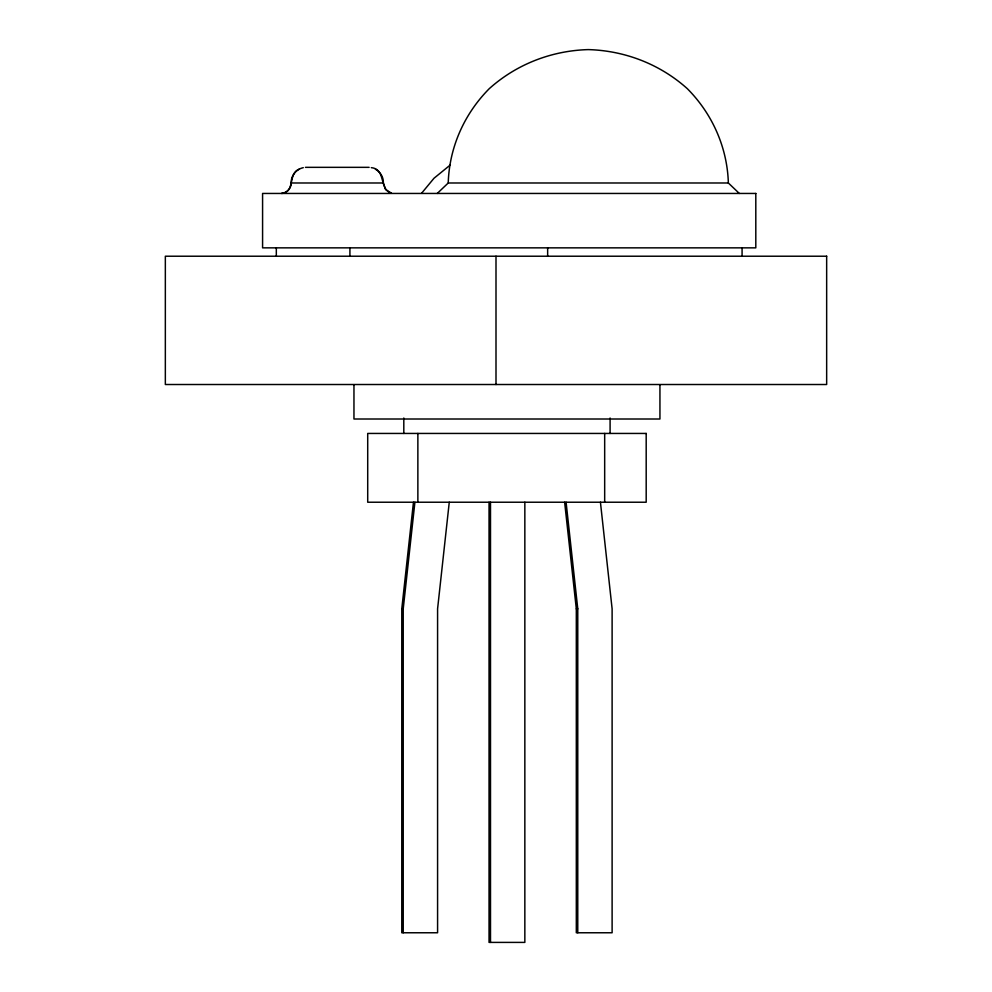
<?xml version="1.0" encoding="UTF-8"?>
<svg xmlns="http://www.w3.org/2000/svg" width="992" height="992" viewBox="0 0 992 992"><rect width="100%" height="100%" fill="white"/><g stroke="black" fill="none" stroke-linecap="round" stroke-linejoin="round"><path stroke-width="1.49" d="M291.226 182.999C290.743 175.77 296.323 169.148 303.279 167.66M449.264 502.225L437.584 608.828L437.584 932.765L401.785 932.765L401.785 608.828L413.466 502.225M403.223 932.765L403.223 608.828L414.904 502.225M437.249 193.452L448.235 182.987C449.289 147.411 464.244 113.882 489.254 88.672C516.534 64.182 551.713 50.629 588.293 49.6C624.873 50.629 660.04 64.182 687.32 88.672C712.343 113.882 727.285 147.411 728.351 182.987L739.325 193.452M421.637 193.192L434.012 178.238L450.318 164.957M299.212 169.148C287.63 173.513 295.604 192.25 281.616 193.428C286.8 192.932 291.4 188.306 291.152 182.987L383.42 182.987L385.516 189.497L391.505 193.204C378.783 189.67 386.322 169.136 371.293 167.66M305.437 167.338L369.123 167.338M448.235 182.987L728.351 182.987M401.785 608.828L403.223 608.828M564.634 502.225L576.315 608.828L577.766 608.828L577.766 932.765M375.36 169.148C380.32 171.889 383.681 177.258 383.346 182.999M600.433 502.225L612.114 608.828L612.114 932.765L576.315 932.765L576.315 608.828M566.085 502.225L577.766 608.828M742.078 247.851L742.078 256.221M659.94 385.032L659.94 419.008L353.958 419.008L353.958 385.032M610.092 418.004L610.092 433.442M604.674 433.442L604.674 502.225M547.646 247.851L547.646 256.221M524.842 502.225L524.842 942.4L489.044 942.4L489.044 502.225M496 256.221L496 384.512M490.494 502.225L490.494 942.4M417.868 433.442L417.868 502.225M403.806 418.004L403.806 433.442M349.916 247.851L349.916 256.221M276.322 247.851L276.322 256.221M755.805 193.452L262.582 193.452L262.582 247.851L755.805 247.851L755.805 193.452M826.658 256.221L165.342 256.221L165.342 384.512L826.658 384.512L826.658 256.221M646.189 433.442L367.71 433.442L367.71 502.225L646.189 502.225L646.189 433.442"/></g></svg>
